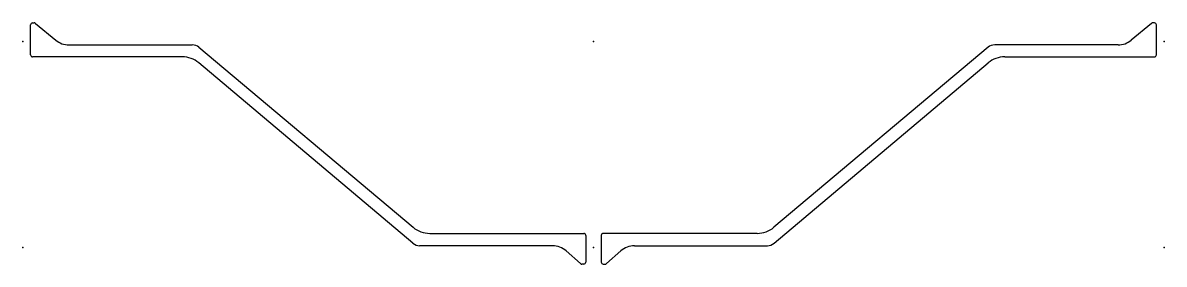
# Model space of a CAD drawing. Extents: x 0 to 1110, y -216 to 18.
import ezdxf

# ---------------------------------------------------------------- set-up
doc = ezdxf.new("R2010")
doc.units = 0
doc.header["$MEASUREMENT"] = 0
doc.layers.get('0').update_dxf_attribs({"color": 5, "linetype": 'CONTINUOUS'})

msp = doc.modelspace()

# ---------------------------------------------------------------- linework, layer by layer
at = {"linetype": 'Continuous'}
for p, q in [((7.5, -12.97), (7.5, 16.02)), ((9.5, 18.02), (11.14785, 18.02)), ((12.42557, 17.55864), (32.08431, 1.23357)), ((1097.57446, 17.55864), (1077.91565, 1.23357)), ((1100.5, 18.02), (1098.85217, 18.02)), ((1102.5, -12.97), (1102.5, 16.02)), ((44.86155, -3.38), (164.85028, -3.38)), ((171.27818, -5.71957), (379.60956, -180.53108)), ((938.7218, -5.71957), (730.39044, -180.53108)), ((1065.13843, -3.38), (945.14972, -3.38)), ((155.00511, -14.97), (9.5, -14.97)), ((379.41962, -196.03334), (171.09593, -20.83665)), ((730.58038, -196.03334), (938.90405, -20.83665)), ((954.99487, -14.97), (1100.5, -14.97)), ((395.67929, -186.38), (545.5, -186.38)), ((547.5, -188.38), (547.5, -214.28)), ((562.5, -188.38), (562.5, -214.28)), ((714.32074, -186.38), (564.5, -186.38)), ((515.22797, -198.38), (385.85596, -198.38)), ((594.77203, -198.38), (724.14404, -198.38)), ((542.43207, -215.77621), (528.49963, -203.41791)), ((567.56793, -215.77621), (581.50037, -203.41791)), ((545.5, -216.28), (543.75922, -216.28)), ((564.5, -216.28), (566.24078, -216.28))]:
    msp.add_line(p, q, dxfattribs=at)
for centre, radius, start, end in [((9.5, 16.02), 2, 90, 180), ((11.14785, 16.02), 2, 50.29298, 90), ((1098.85217, 16.02), 2, 90, 129.7067), ((1100.5, 16.02), 2, 0, 90), ((44.86155, 16.62), 20, 230.29298, 270), ((1065.13843, 16.62), 20, 270, 309.70697), ((164.85028, -13.38), 10, 49.99984, 90), ((945.14972, -13.38), 10, 90, 130.00023), ((9.5, -12.97), 2, 180, 270), ((155.00511, -39.97), 25, 49.93675, 90), ((954.99487, -39.97), 25, 90, 130.06325), ((1100.5, -12.97), 2, 270, 0), ((395.67929, -161.38), 25, 229.99988, 270), ((545.5, -188.38), 2, 0, 90), ((564.5, -188.38), 2, 90, 180), ((714.32074, -161.38), 25, 270, 310.00007), ((385.85596, -188.38), 10, 229.93667, 270), ((515.22797, -218.38), 20, 48.42636, 90), ((594.77203, -218.38), 20, 90, 131.57364), ((724.14404, -188.38), 10, 270, 310.06333), ((543.75922, -214.28), 2, 228.42687, 270), ((545.5, -214.28), 2, 270, 0), ((564.5, -214.28), 2, 180, 270), ((566.24078, -214.28), 2, 270, 311.57313)]:
    msp.add_arc(centre, radius, start, end, dxfattribs=at)
for p in [(0, 0), (555, 0), (1110, 0), (0, -200), (555, -200), (1110, -200)]:
    msp.add_point(p, dxfattribs=at)

doc.saveas('drawing.dxf')
